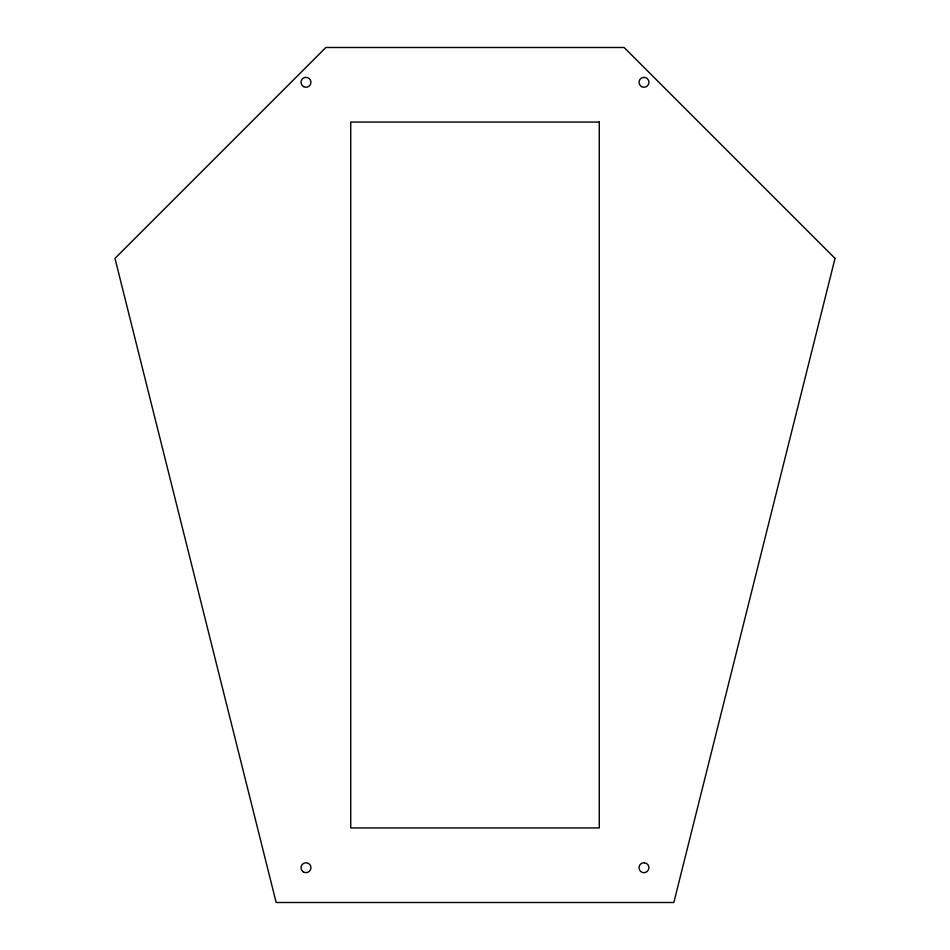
<?xml version="1.0" encoding="UTF-8"?>
<svg xmlns="http://www.w3.org/2000/svg" width="950" height="950" viewBox="0 0 950 950"><rect width="100%" height="100%" fill="white"/><g stroke="black" fill="none" stroke-linecap="round" stroke-linejoin="round"><path stroke-width="1.43" d="M835.026 258.4L673.835 902.5L276.165 902.5L114.974 258.4L325.874 47.5L624.126 47.5L835.026 258.4M644.326 862.742L643.031 862.826A4.976 4.976 0 0 0 639.053 867.386L639.136 868.68A4.976 4.976 0 0 0 643.696 872.67L644.991 872.575A4.976 4.976 0 0 0 644.326 862.742M599.272 122.063L350.728 122.063L350.728 827.937L599.272 827.937L599.272 122.063M641.523 86.604A4.976 4.976 0 0 0 648.981 82.294A4.976 4.976 0 0 0 641.523 77.995A4.976 4.976 0 0 0 641.523 86.604M303.501 872.005A4.976 4.976 0 0 0 310.959 867.706A4.976 4.976 0 0 0 303.501 863.396A4.976 4.976 0 0 0 303.501 872.005M303.501 86.604A4.976 4.976 0 0 0 310.959 82.294A4.976 4.976 0 0 0 303.501 77.995A4.976 4.976 0 0 0 303.501 86.604"/></g></svg>
